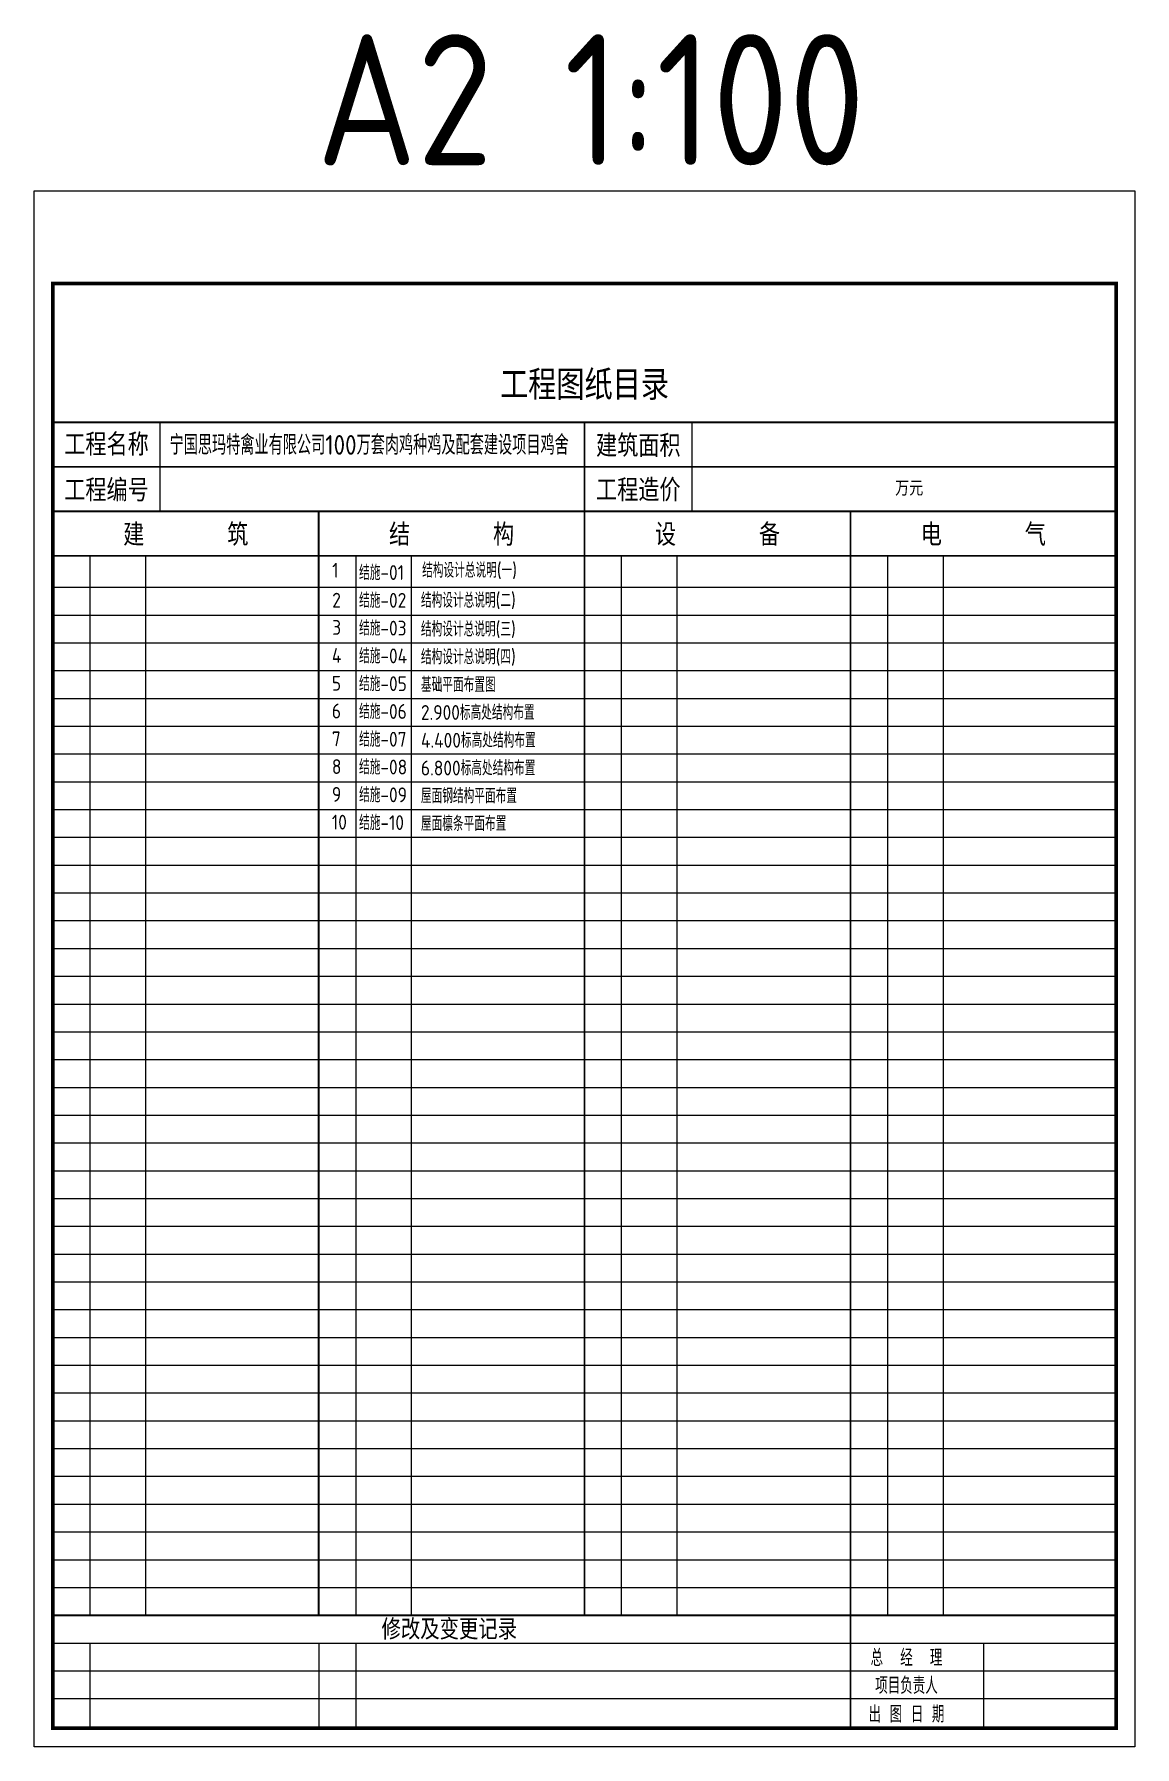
# Model space of a CAD drawing. Extents: x -159214 to 158333, y 7819 to 689505.
# Drawn here: x 24683 to 66683, y 624126 to 689505 of the extents above; entities that cross this region are included whole.
import ezdxf
from ezdxf.enums import TextEntityAlignment as Align

# ---------------------------------------------------------------- set-up
doc = ezdxf.new("R2010")
doc.units = 0
doc.header["$LTSCALE"] = 1000
doc.layers.get('0').update_dxf_attribs({"linetype": 'CONTINUOUS'})
doc.layers.add('1', color=6, linetype='CONTINUOUS')
doc.layers.add('PUB_TEXT', color=7, linetype='CONTINUOUS')
doc.styles.add('-GBCBIGGBENOR', font='GBENOR.shx', dxfattribs={"bigfont": 'GBCBIG.shx'})
doc.styles.add('HT64F', font='COMPLEX', dxfattribs={"width": 0.8, "bigfont": 'ht64f'})
doc.styles.add('HZTXT', font='romans', dxfattribs={"bigfont": 'hztxt'})

msp = doc.modelspace()

# ---------------------------------------------------------------- linework, layer by layer
for p, q in [((29491.2, 671292.3), (29491.2, 674686.6)), ((49786.2, 671292.3), (49786.2, 674686.6)), ((26804, 669595.2), (26804, 629146.6)), ((28925.5, 669595.2), (28925.5, 629146.6)), ((36951.5, 669595.2), (36951.5, 629146.6)), ((47099, 629146.6), (47099, 669595.2)), ((49220.4, 629146.6), (49220.4, 669595.2)), ((57246.5, 669595.2), (57246.5, 629146.6)), ((59367.9, 669595.2), (59367.9, 629146.6)), ((25389.7, 628085.9), (65975.7, 628085.9)), ((26804, 628085.9), (26804, 624833.1)), ((35537.2, 628085.9), (35537.2, 624833.1)), ((36951.5, 628085.9), (36951.5, 624833.1)), ((25389.7, 627025.2), (65975.7, 627025.2)), ((25389.7, 625964.5), (65975.7, 625964.5))]:
    msp.add_line(p, q)
at = {"const_width": 70.7}
for points in [[(25389.7, 674686.6), (65975.7, 674686.6)], [(25389.7, 672989.5), (65975.7, 672989.5)], [(25389.7, 671292.3), (65975.7, 671292.3)], [(35537.2, 671292.3), (35537.2, 629146.6)], [(55832.2, 671292.3), (55832.2, 624833.1)]]:
    msp.add_lwpolyline(points, dxfattribs=at)
at = {"layer": '1'}
msp.add_line((60906, 628085.9), (60906, 624833.1), dxfattribs=at)
at = {"layer": 'PUB_TEXT'}
for p, q in [((39072.9, 669595.2), (39072.9, 629146.6)), ((25389.7, 668393.1), (65975.7, 668393.1)), ((25389.7, 667332.3), (65975.7, 667332.3)), ((25389.7, 666271.6), (65975.7, 666271.6)), ((25389.7, 665210.9), (65975.7, 665210.9)), ((25389.7, 664150.2), (65975.7, 664150.2)), ((25389.7, 663089.5), (65975.7, 663089.5)), ((25389.7, 662028.8), (65975.7, 662028.8)), ((25389.7, 660968.1), (65975.7, 660968.1)), ((25389.7, 659907.3), (65975.7, 659907.3)), ((25389.7, 658846.6), (65975.7, 658846.6)), ((25389.7, 657785.9), (65975.7, 657785.9)), ((25389.7, 656725.2), (65975.7, 656725.2)), ((25389.7, 655664.5), (65975.7, 655664.5)), ((25389.7, 654603.8), (65975.7, 654603.8)), ((25389.7, 653543.1), (65975.7, 653543.1)), ((25389.7, 652482.3), (65975.7, 652482.3)), ((25389.7, 651421.6), (65975.7, 651421.6)), ((25389.7, 650360.9), (65975.7, 650360.9)), ((25389.7, 649300.2), (65975.7, 649300.2)), ((25389.7, 648239.5), (65975.7, 648239.5)), ((25389.7, 647178.8), (65975.7, 647178.8)), ((25389.7, 646118.1), (65975.7, 646118.1)), ((25389.7, 645057.3), (65975.7, 645057.3)), ((25389.7, 643996.6), (65975.7, 643996.6)), ((25389.7, 642935.9), (65975.7, 642935.9)), ((25389.7, 641875.2), (65975.7, 641875.2)), ((25389.7, 640814.5), (65975.7, 640814.5)), ((25389.7, 639753.8), (65975.7, 639753.8)), ((25389.7, 638693.1), (65975.7, 638693.1)), ((25389.7, 637632.4), (65975.7, 637632.4)), ((25389.7, 636571.6), (65975.7, 636571.6)), ((25389.7, 635510.9), (65975.7, 635510.9)), ((25389.7, 634450.2), (65975.7, 634450.2)), ((25389.7, 633389.5), (65975.7, 633389.5)), ((25389.7, 632328.8), (65975.7, 632328.8)), ((25389.7, 631268.1), (65975.7, 631268.1)), ((25389.7, 630207.4), (65975.7, 630207.4))]:
    msp.add_line(p, q, dxfattribs=at)
msp.add_lwpolyline([(24682.6, 683525.9), (66682.9, 683525.9), (66682.9, 624125.9), (24682.6, 624125.9)], close=True, dxfattribs=at)
at = {"layer": 'PUB_TEXT', "const_width": 141.4}
msp.add_lwpolyline([(25389.7, 679990.2), (65975.7, 679990.2), (65975.7, 624833.1), (25389.7, 624833.1)], close=True, dxfattribs=at)
at = {"layer": 'PUB_TEXT', "const_width": 70.7}
for points in [[(45684.7, 674686.6), (45684.7, 629146.6)], [(25389.7, 669595.2), (65975.7, 669595.2)], [(25389.7, 629146.6), (65975.7, 629146.6)]]:
    msp.add_lwpolyline(points, dxfattribs=at)

# ---------------------------------------------------------------- texts
at = {"style": '-GBCBIGGBENOR'}
msp.add_text('A2 1:100', height=5000, dxfattribs=at).set_placement((35453.9, 684505.3))
at = {"style": 'HT64F'}
for s, height, p in [('工程图纸目录', 1131.43, (45684.7, 676171.6)), ('建筑面积', 848.57, (47735.4, 673838.1)), ('工程编号', 848.57, (27440.5, 672140.9)), ('工程造价', 848.57, (47735.4, 672140.9)), ('万元', 565.71, (58073.8, 672170.8)), ('建     筑', 848.57, (30463.5, 670443.8)), ('结     构', 848.57, (40611, 670443.8)), ('设     备', 848.57, (50758.5, 670443.8)), ('电     气', 848.57, (60906, 670443.8)), ('修改及变更记录', 777.86, (40522.6, 628651.6))]:
    msp.add_text(s, height=height, dxfattribs=at).set_placement(p, align=Align.MIDDLE)
msp.add_text('工程名称', height=848.57, dxfattribs=at).set_placement((27440.5, 673838.1), align=Align.MIDDLE_CENTER)
at = {"layer": '1', "style": 'HZTXT', "width": 0.75}
for s, p in [('总  经  理', (57971.3, 627555.6)), ('项目负责人', (57971.3, 626494.9)), ('出 图 日 期', (57971.3, 625398.8))]:
    msp.add_text(s, height=636.43, dxfattribs=at).set_placement(p, align=Align.MIDDLE)
at = {"layer": 'PUB_TEXT', "style": '-GBCBIGGBENOR'}
for s, height, p in [('宁国思玛特禽业有限公司100万套肉鸡种鸡及配套建设项目鸡舍', 750, (29847.6, 673452.1)), ('结施-01', 565.71, (37078.9, 668670.9)), ('结构设计总说明(一)', 565.71, (39486.2, 668757.8)), ('2', 565.7, (36054.4, 667615.4)), ('结施-02', 565.71, (37078.9, 667610.2)), ('结构设计总说明(二)', 565.71, (39440.3, 667611.6)), ('结施-03', 565.71, (37078.9, 666549.5)), ('结构设计总说明(三)', 565.71, (39440.3, 666511.8)), ('结施-04', 565.71, (37078.9, 665488.8)), ('结构设计总说明(四)', 565.71, (39440.3, 665451.1)), ('结施-05', 565.71, (37078.9, 664428.1)), ('基础平面布置图', 565.71, (39440.3, 664390.4)), ('结施-06', 565.71, (37078.9, 663367.4)), ('2.900标高处结构布置', 565.714, (39440.3, 663329.7)), ('结施-07', 565.71, (37078.9, 662306.7)), ('4.400标高处结构布置', 565.714, (39440.3, 662269)), ('结施-08', 565.71, (37078.9, 661245.9)), ('6.800标高处结构布置', 565.714, (39440.3, 661208.3)), ('结施-09', 565.71, (37078.9, 660185.2)), ('屋面钢结构平面布置', 565.71, (39440.3, 660147.5)), ('结施-10', 565.71, (37078.9, 659124.5)), ('屋面檩条平面布置', 565.71, (39440.3, 659086.8))]:
    msp.add_text(s, height=height, dxfattribs=at).set_placement(p)
at = {"layer": 'PUB_TEXT', "ltscale": 0.01, "style": '-GBCBIGGBENOR'}
for s, height, p in [('1', 565.7, (36054.4, 669041.3)), ('3', 565.7, (36054.4, 666858.9)), ('4', 565.7, (36042.5, 665788.4)), ('5', 565.7, (36042.5, 664727.7)), ('6', 565.7, (36042.5, 663667)), ('7', 565.7, (36042.5, 662606.3)), ('8', 565.7, (36042.5, 661545.6)), ('9', 565.7, (36042.5, 660484.8)), ('10', 565.71, (36042.5, 659424.1))]:
    msp.add_text(s, height=height, dxfattribs=at).set_placement(p, align=Align.MIDDLE_LEFT)

doc.saveas('drawing.dxf')
